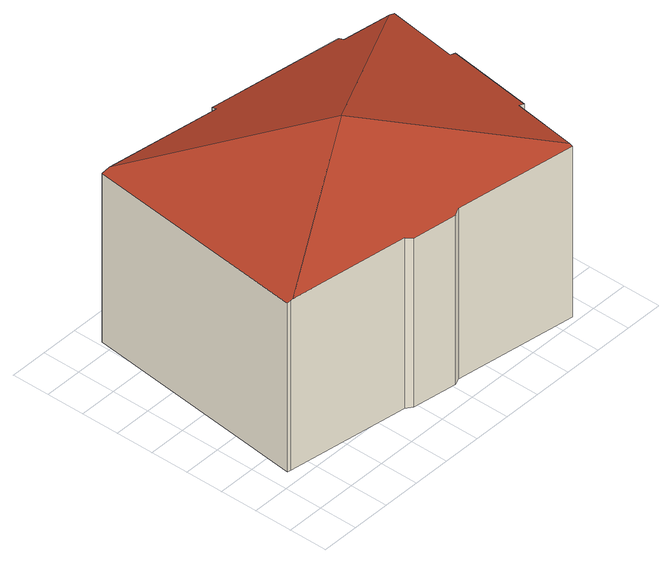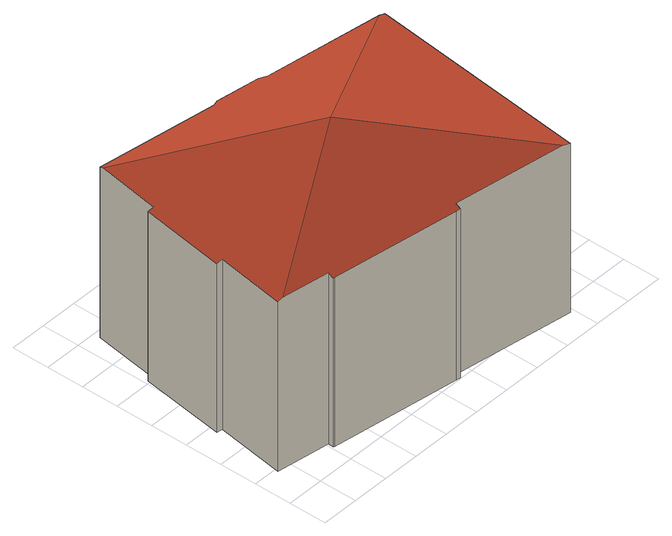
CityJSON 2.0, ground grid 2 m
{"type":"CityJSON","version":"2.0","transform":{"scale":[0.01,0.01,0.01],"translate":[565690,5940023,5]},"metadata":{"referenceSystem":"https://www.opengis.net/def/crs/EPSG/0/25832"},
"CityObjects":{
"building1":{"type":"Building","attributes":{"Gemeindeschluessel":"02400407","Geometrietyp2DReferenz":"3000","function":"31001_1010","roofType":"3500","measuredHeight":11.93,"storeysAboveGround":3},"address":[{"country":"Germany","locality":"Hamburg","thoroughfareNumber":"25","thoroughfareName":"Inselstraße"}],"geometry":[{"type":"Solid","lod":"2","boundaries":[[[[0,1,2,3,4,5]],[[6,7,8,9,10,1,0,11]],[[12,13,14,15,16,17,18,2,1]],[[19,20,21,22,23,12,1,10]],[[4,3,24,25]],[[5,4,25,26]],[[9,8,27,28]],[[8,7,29,27]],[[7,6,30,29]],[[6,11,31,30]],[[18,17,32,33]],[[17,16,34,32]],[[16,15,35,34]],[[15,14,36,35]],[[14,13,37,36]],[[23,22,38,39]],[[22,21,40,38]],[[21,20,41,40]],[[20,19,42,41]],[[27,29,30,31,26,25,24,33,32,34,35,36,37,39,38,40,41,42,28]],[[37,13,12,23,39]],[[42,19,10,9,28]],[[31,11,0,5,26]],[[24,3,2,18,33]]]],"semantics":{"surfaces":[{"type":"RoofSurface"},{"type":"WallSurface"},{"type":"GroundSurface"}],"values":[[0,0,0,0,1,1,1,1,1,1,1,1,1,1,1,1,1,1,1,2,1,1,1,1]]}}]}
},
"vertices":[
[120,268,1040],[989,747,1270],[265,1454,1044],[223,1460,1031],[90,272,1031],[107,270,1036],[784,148,1032],[1018,114,1032],[1056,129,1040],[1698,34,1040],[1701,53,1047],[751,174,1040],[1844,1219,1044],[1587,1257,1044],[1591,1288,1032],[1582,1289,1032],[896,1391,1032],[873,1394,1032],[869,1364,1044],[1751,391,1044],[1782,386,1035],[1848,842,1031],[1818,846,1039],[1872,1215,1036],[223,1460,77],[90,272,77],[107,270,77],[1056,129,77],[1698,34,77],[1018,114,77],[784,148,77],[751,174,77],[873,1394,77],[869,1364,77],[896,1391,77],[1582,1289,77],[1591,1288,77],[1587,1257,77],[1818,846,77],[1872,1215,77],[1848,842,77],[1782,386,77],[1751,391,77]
]}
